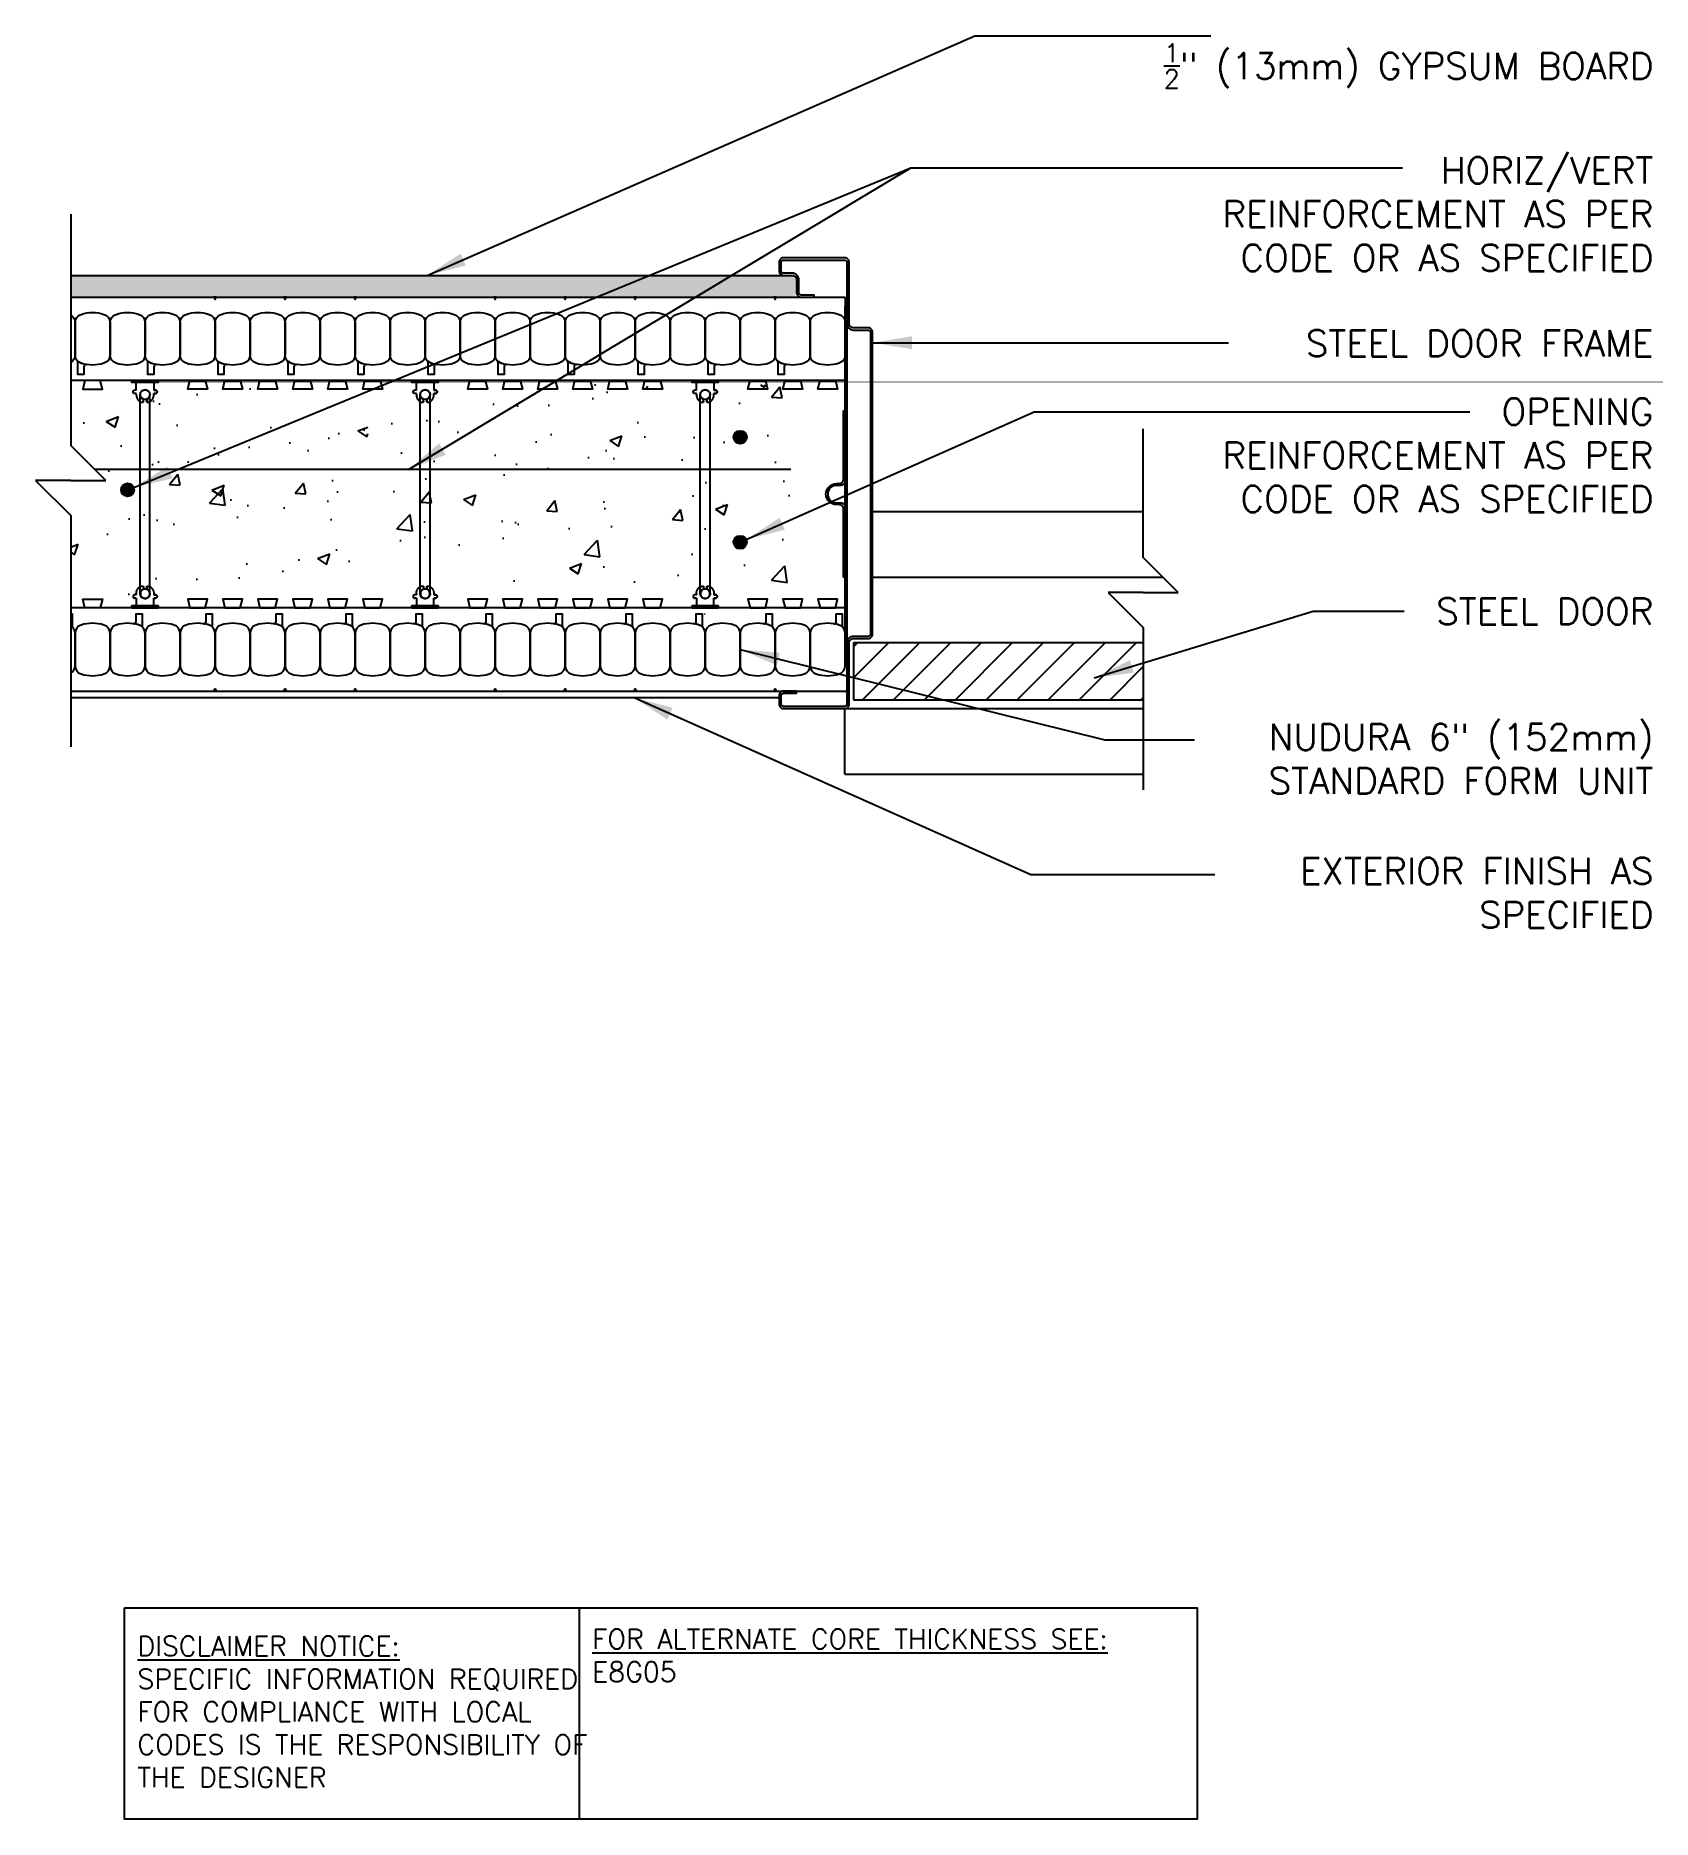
# Model space of a CAD drawing. Header units: inches. Extents: x 32.6 to 78.8, y 110 to 160.9.
import ezdxf

# ---------------------------------------------------------------- set-up
doc = ezdxf.new("R2010")
doc.units = ezdxf.units.IN
doc.header["$MEASUREMENT"] = 0
for name, color, linetype in [('HATCH', 12, 'Continuous'), ('line25', 2, 'Continuous'), ('LINE3', 3, 'Continuous'), ('LINE50', 5, 'Continuous'), ('LINE9', 9, 'Continuous'), ('TEXT', 4, 'Continuous')]:
    doc.layers.add(name, color=color, linetype=linetype)
doc.styles.add('DIM', font='romans.shx', dxfattribs={"width": 0.7})
doc.styles.add('ROMANS', font='romans.shx', dxfattribs={"height": 0.75})
doc.styles.get("Standard").update_dxf_attribs({"font": 'romans.shx', "height": 0.75})
doc.dimstyles.new('ext_12', dxfattribs={"dimscale": 12, "dimtxt": 0.09375, "dimasz": 0.09375, "dimexe": 0.09375, "dimexo": 0.0625, "dimgap": 0.0625, "dimtad": 1, "dimdec": 1, "dimzin": 3, "dimdsep": 46, "dimlunit": 4, "dimtxsty": 'DIM', "dimcen": 0.09, "dimdle": 0.09375, "dimclrt": 4, "dimadec": 0, "dimazin": 0, "dimtfac": 1, "dimtdec": 1, "dimtmove": 2, "dimatfit": 3, "dimfxl": 0, "dimfrac": 2, "dimtolj": 1, "dimtzin": 0, "dimarcsym": 0})

# ---------------------------------------------------------------- blocks, each defined once
blk = doc.blocks.new('WEB_6_CENTRE_TOP')
for p, q in [((5.688, 0.141), (0, 0.141)), ((5.688, -0.141), (0, -0.141))]:
    blk.add_line(p, q)
for centre in [(0, 0), (5.688, 0)]:
    blk.add_circle(centre, 0.141)
blk = doc.blocks.new('Connector')
blk.add_point((0.271, 0))
at = {"layer": 'LINE9'}
for p, q in [((0, 0.375), (0, -0.375)), ((0.062, -0.375), (0.062, 0.375)), ((0.281, 0.25), (0.062, 0.25))]:
    blk.add_line(p, q, dxfattribs=at)
for points, weights in [([(0.007, 0.375), (0.004, 0.375), (0, 0.375)], [1, 0.972587069138, 0.950305488115]), ([(0.327, 0.343), (0.308, 0.343), (0.281, 0.317), (0.281, 0.297)], [1, 0.85355339, 0.85355339, 1]), ([(0.328, 0.343), (0.327, 0.343), (0.327, 0.343)], [1, 0.70710678, 1]), ([(0.375, 0.297), (0.375, 0.317), (0.348, 0.343), (0.329, 0.343)], [1, 0.85355339, 0.85355339, 1]), ([(0.406, 0.25), (0.546, 0.25), (0.619, 0.131)], [0.958404415409, 0.794674173519, 0.864651571113]), ([(0.619, 0.052), (0.612, 0.049), (0.604, 0.049)], [0.83615024178, 0.892081430621, 1]), ([(0, -0.375), (0.004, -0.375), (0.007, -0.375)], [0.950305488115, 0.972587069138, 1]), ([(0.281, -0.297), (0.281, -0.317), (0.308, -0.343), (0.327, -0.343)], [1, 0.85355339, 0.85355339, 1]), ([(0.327, -0.343), (0.281, -0.343), (0.281, -0.297)], [1, 0.70710678, 1]), ([(0.329, -0.343), (0.348, -0.343), (0.375, -0.317), (0.375, -0.297)], [1, 0.85355339, 0.85355339, 1]), ([(0.375, -0.297), (0.375, -0.343), (0.329, -0.343)], [1, 0.70710678, 1]), ([(0.619, -0.131), (0.546, -0.25), (0.406, -0.25)], [0.864651574428, 0.794674169686, 0.958404415195]), ([(0.604, -0.049), (0.612, -0.049), (0.619, -0.052)], [1, 0.89208144177, 0.836150253337])]:
    blk.add_rational_spline(points, weights, degree=2, dxfattribs=at)
for points, degree in [([(0, 0.375), (0.002, 0.375), (0.005, 0.375), (0.007, 0.375)], 3), ([(0.007, 0.375), (0.021, 0.375), (0.051, 0.375), (0.062, 0.375), (0.062, 0.375)], 3), ([(0.281, 0.25), (0.281, 0.297)], 1), ([(0.327, 0.343), (0.327, 0.343), (0.328, 0.343), (0.328, 0.343)], 3), ([(0.328, 0.343), (0.329, 0.343), (0.329, 0.343), (0.329, 0.343)], 3), ([(0.375, 0.25), (0.375, 0.297)], 1), ([(0.406, 0.25), (0.375, 0.25)], 1), ([(0.406, 0.25), (0.406, 0.25)], 1), ([(0.406, 0.25), (0.406, 0.25)], 1), ([(0.406, 0.25), (0.406, 0.25)], 1), ([(0.406, 0.25), (0.406, 0.25)], 1), ([(0.406, 0.25), (0.406, 0.25)], 1), ([(0.406, 0.25), (0.406, 0.25)], 1), ([(0.406, 0.25), (0.406, 0.25)], 1), ([(0.406, 0.25), (0.406, 0.25)], 1), ([(0.406, 0.25), (0.406, 0.25)], 1), ([(0.406, 0.25), (0.406, 0.25)], 1), ([(0.406, 0.25), (0.406, 0.25)], 1), ([(0.406, 0.25), (0.406, 0.25)], 1), ([(0.406, 0.25), (0.406, 0.25)], 1), ([(0.406, 0.25), (0.406, 0.25)], 1), ([(0.406, 0.25), (0.406, 0.25)], 1), ([(0.406, 0.25), (0.406, 0.25)], 1), ([(0.406, 0.25), (0.406, 0.25)], 1), ([(0.406, 0.25), (0.406, 0.25)], 1), ([(0.406, 0.25), (0.406, 0.25)], 1), ([(0.406, 0.25), (0.406, 0.25)], 1), ([(0.406, 0.25), (0.406, 0.25)], 1), ([(0.406, 0.25), (0.406, 0.25)], 1), ([(0.406, 0.25), (0.406, 0.25)], 1), ([(0.406, 0.25), (0.406, 0.25)], 1), ([(0.604, 0.049), (0.532, 0.049)], 1), ([(0.532, 0.049), (0.532, 0.049)], 1), ([(0.532, 0.049), (0.532, 0.049)], 1), ([(0.532, 0.049), (0.532, 0.049)], 1), ([(0.532, 0.049), (0.532, 0.049)], 1), ([(0.532, 0.049), (0.532, 0.049)], 1), ([(0.532, 0.049), (0.532, 0.049)], 1), ([(0.532, 0.049), (0.532, 0.049)], 1), ([(0.532, 0.049), (0.532, 0.049)], 1), ([(0.532, 0.049), (0.532, 0.049)], 1), ([(0.532, 0.049), (0.532, 0.049)], 1), ([(0.604, 0.049), (0.609, 0.049), (0.614, 0.05), (0.619, 0.052)], 3), ([(0.604, 0.049), (0.604, 0.049)], 1), ([(0.604, 0.049), (0.604, 0.049)], 1), ([(0.604, 0.049), (0.604, 0.049)], 1), ([(0.604, 0.049), (0.604, 0.049)], 1), ([(0.619, 0.131), (0.619, 0.052)], 1), ([(0.619, 0.131), (0.619, 0.131)], 1), ([(0.619, 0.131), (0.619, 0.131)], 1), ([(0.619, 0.131), (0.619, 0.131)], 1), ([(0.619, 0.131), (0.619, 0.131)], 1), ([(0.007, -0.375), (0.005, -0.375), (0.002, -0.375), (0, -0.375)], 3), ([(0.062, -0.375), (0.062, -0.375), (0.051, -0.375), (0.021, -0.375), (0.007, -0.375)], 3), ([(0.062, -0.25), (0.281, -0.25)], 1), ([(0.281, -0.297), (0.281, -0.25)], 1), ([(0.281, -0.25), (0.281, -0.297)], 1), ([(0.328, -0.343), (0.328, -0.343), (0.327, -0.343), (0.327, -0.343)], 3), ([(0.329, -0.343), (0.329, -0.343), (0.329, -0.343), (0.328, -0.343)], 3), ([(0.375, -0.25), (0.375, -0.297)], 1), ([(0.375, -0.297), (0.375, -0.25)], 1), ([(0.406, -0.25), (0.375, -0.25)], 1), ([(0.406, -0.25), (0.406, -0.25)], 1), ([(0.406, -0.25), (0.406, -0.25)], 1), ([(0.406, -0.25), (0.406, -0.25)], 1), ([(0.406, -0.25), (0.406, -0.25)], 1), ([(0.406, -0.25), (0.406, -0.25)], 1), ([(0.406, -0.25), (0.406, -0.25)], 1), ([(0.406, -0.25), (0.406, -0.25)], 1), ([(0.406, -0.25), (0.406, -0.25)], 1), ([(0.406, -0.25), (0.406, -0.25)], 1), ([(0.406, -0.25), (0.406, -0.25)], 1), ([(0.406, -0.25), (0.406, -0.25)], 1), ([(0.532, -0.049), (0.604, -0.049)], 1), ([(0.604, -0.049), (0.58, -0.049), (0.556, -0.049), (0.532, -0.049)], 3), ([(0.532, -0.049), (0.532, -0.049)], 1), ([(0.532, -0.049), (0.532, -0.049)], 1), ([(0.532, -0.049), (0.532, -0.049)], 1), ([(0.532, -0.049), (0.532, -0.049)], 1), ([(0.619, -0.052), (0.614, -0.05), (0.609, -0.049), (0.604, -0.049)], 3), ([(0.604, -0.049), (0.604, -0.049)], 1), ([(0.604, -0.049), (0.604, -0.049)], 1), ([(0.604, -0.049), (0.604, -0.049)], 1), ([(0.604, -0.049), (0.604, -0.049)], 1), ([(0.604, -0.049), (0.604, -0.049)], 1), ([(0.604, -0.049), (0.604, -0.049)], 1), ([(0.604, -0.049), (0.604, -0.049)], 1), ([(0.604, -0.049), (0.604, -0.049)], 1), ([(0.619, -0.052), (0.619, -0.131)], 1), ([(0.619, -0.131), (0.619, -0.131)], 1), ([(0.619, -0.131), (0.619, -0.131)], 1), ([(0.619, -0.131), (0.619, -0.131)], 1), ([(0.619, -0.131), (0.619, -0.131)], 1)]:
    blk.add_open_spline(points, degree=degree, dxfattribs=at)
for points, weights, knots in [([(0.062, 0.375), (0.062, 0.375), (0.046, 0.375), (0.03, 0.375), (0.007, 0.375)], [0.868718858569, 0.861102746415, 1, 0.861102734288, 0.868718859898], [0, 0, 0, 0.5, 0.5, 1, 1, 1]), ([(0.532, 0.049), (0.472, 0.203), (0.333, 0.113), (0.157, 0), (0.333, -0.113), (0.472, -0.203), (0.532, -0.049)], [0.899508922286, 0.599718215298, 1, 0.54226024, 1, 0.599718224335, 0.899508908749], [0, 0, 0, 0.318112, 0.318112, 0.681888, 0.681888, 1, 1, 1]), ([(0.007, -0.375), (0.03, -0.375), (0.046, -0.375), (0.062, -0.375), (0.062, -0.375)], [0.868718859319, 0.861102739573, 1, 0.861102742958, 0.868718858948], [0, 0, 0, 0.5, 0.5, 1, 1, 1])]:
    blk.add_rational_spline(points, weights, degree=2, knots=knots, dxfattribs=at)

msp = doc.modelspace()

# ---------------------------------------------------------------- hatches: boundary and pattern name
at = {"layer": 'HATCH'}
h = msp.add_hatch(dxfattribs=at)
h.set_pattern_fill('AR-SAND', color=256, scale=0.25, style=0)
h.set_pattern_definition([(37.5, (-12.99197, 25.21074), (-0.0157483, 0.4817059), [0, -0.38, 0, -0.425, 0, -0.40625]), (7.5, (-12.992, 25.21074), (0.4424442, 0.7055365), [0, -0.205, 0, -0.3425, 0, -0.13125]), (327.5, (-13.29947, 25.21074), (0.7785355, 0.0014148), [0, -0.125, 0, -0.45, 0, -0.5875]), (317.5, (-13.2995, 25.21074), (0.7515317, 0.219419), [0, -0.0625, 0, -0.295, 0, -0.3375])])
h.paths.add_polyline_path([(54.274, 154.018), (33.573, 154.018), (33.573, 153.43), (54.274, 153.43)])
h = msp.add_hatch(dxfattribs=at)
h.set_pattern_fill('AR-CONC', color=256, scale=0.5, angle=1, style=0)
h.set_pattern_definition([(51, (0.051, -4.5773), (3.59123, -0.251123), [0.375, -4.125]), (356, (0.051, -4.5773), (-0.75929, 3.74828), [0.3, -3.3]), (101.4514, (0.3503, -4.5983), (2.831944, 3.497155), [0.3187, -3.50571]), (47.1842, (0.0335, -3.5775), (5.34984, -0.73434), [0.5625, -6.1875]), (97.6356, (0.4794, -3.6387), (4.5876, 4.9514), [0.47805, -5.25856]), (352.1842, (0.0335, -3.5775), (4.5876, 4.95141), [0.45, -4.95]), (22, (0.5378, -3.8187), (3.019214, -1.9607), [0.375, -4.125]), (327, (0.538, -3.8187), (1.15311, 3.64643), [0.3, -3.3]), (72.4514, (0.7894, -3.982), (4.17233, 1.68573), [0.3187, -3.50571]), (38.5, (0.051, -4.5773), (0.031741, 1.665277), [0, -3.26, 0, -3.35, 0, -3.3125]), (8.5, (0.051, -4.5773), (1.28073, 1.994714), [0, -1.91, 0, -3.185, 0, -1.2625]), (328.5, (-1.0638, -4.5968), (2.670674, -0.066175), [0, -1.25, 0, -3.9, 0, -5.175]), (318.5, (-1.5638, -4.6055), (2.90675, 0.55134), [0, -1.625, 0, -2.59, 0, -3.675])])
h.paths.add_polyline_path([(50.339, 144.93), (54.198, 144.93), (54.198, 145.835), (53.485, 145.835), (53.261, 145.916), (53.485, 145.997), (54.198, 145.997), (54.198, 149.717), (53.485, 149.717), (53.261, 149.798), (53.485, 149.879), (54.198, 149.879), (54.198, 150.93), (50.339, 150.93), (50.339, 148.277, -0.305615), (50.574, 147.93, -0.305615), (50.339, 147.582)])
h.paths.add_polyline_path([(53.073, 146.43, -1), (52.323, 146.43, -1)], flags=16)
h.paths.add_polyline_path([(52.323, 149.43, -1), (53.073, 149.43, -1)], flags=16)
h.paths.add_polyline_path([(42.339, 147.347), (42.339, 144.93), (50.058, 144.93), (50.058, 147.347)])
h.paths.add_polyline_path([(42.339, 148.513), (42.339, 147.347), (50.058, 147.347), (50.058, 147.582, -0.305615), (49.824, 147.93, -0.305615), (50.058, 148.277), (50.058, 148.513)])
h.paths.add_polyline_path([(50.058, 148.513), (50.058, 150.93), (42.339, 150.93), (42.339, 148.513)])
h.paths.add_polyline_path([(42.058, 148.513), (42.058, 150.93), (34.339, 150.93), (34.339, 148.513)])
h.paths.add_polyline_path([(42.058, 147.347), (42.058, 148.513), (34.339, 148.513), (34.339, 148.277, -0.305615), (34.574, 147.93, -0.305615), (34.339, 147.582), (34.339, 147.347)])
h.paths.add_polyline_path([(42.058, 144.93), (42.058, 147.347), (34.339, 147.347), (34.339, 144.93)])
h.paths.add_polyline_path([(34.058, 147.347), (33.573, 147.347), (33.573, 144.93), (34.058, 144.93)])
h.paths.add_polyline_path([(34.058, 150.93), (33.573, 150.93), (33.573, 148.513), (34.058, 148.513)])
h = msp.add_hatch(dxfattribs=at)
h.set_pattern_fill('ANSI31', color=256, scale=5, style=0)
h.paths.add_polyline_path([(64.213, 143.555), (57.855, 143.555), (58.015, 143.259), (58.806, 141.93), (64.213, 141.93)])
h.paths.add_polyline_path([(58.015, 143.259), (57.855, 143.555), (55.936, 143.555), (55.936, 141.93), (58.806, 141.93)])
at = {"layer": 'LINE3'}
for points in [[(52.886, 149.43, 1), (52.511, 149.43, 1)], [(35.386, 147.93, 1), (35.011, 147.93, 1)], [(52.886, 146.43, 1), (52.511, 146.43, 1)]]:
    msp.add_hatch(color=256, dxfattribs=at).paths.add_polyline_path(points)

# ---------------------------------------------------------------- linework, layer by layer
at = {"layer": 'HATCH'}
for p, q in [((56.48, 147.305), (64.213, 147.305)), ((56.48, 145.43), (64.782, 145.43)), ((55.686, 141.68), (64.213, 141.68)), ((55.686, 139.805), (55.686, 141.68)), ((55.686, 139.805), (64.213, 139.805))]:
    msp.add_line(p, q, dxfattribs=at)
at = {"layer": 'line25'}
for p, q in [((55.698, 151.055), (33.573, 151.055)), ((55.698, 144.555), (33.573, 144.555)), ((51.678, 144.386), (51.698, 144.386)), ((64.213, 143.555), (55.936, 143.555)), ((55.936, 143.555), (55.936, 141.93)), ((55.936, 141.93), (64.213, 141.93))]:
    msp.add_line(p, q, dxfattribs=at)
for points in [[(33.979, 151.055), (33.917, 150.805), (34.479, 150.805), (34.417, 151.055)], [(37.417, 151.055), (37.479, 150.805), (36.917, 150.805), (36.979, 151.055)], [(38.417, 151.055), (38.479, 150.805), (37.917, 150.805), (37.979, 151.055)], [(39.417, 151.055), (39.479, 150.805), (38.917, 150.805), (38.979, 151.055)], [(40.417, 151.055), (40.479, 150.805), (39.917, 150.805), (39.979, 151.055)], [(41.417, 151.055), (41.479, 150.805), (40.917, 150.805), (40.979, 151.055)], [(42.417, 151.055), (42.479, 150.805), (41.917, 150.805), (41.979, 151.055)], [(45.417, 151.055), (45.479, 150.805), (44.917, 150.805), (44.979, 151.055)], [(46.417, 151.055), (46.479, 150.805), (45.917, 150.805), (45.979, 151.055)], [(47.417, 151.055), (47.479, 150.805), (46.917, 150.805), (46.979, 151.055)], [(48.417, 151.055), (48.479, 150.805), (47.917, 150.805), (47.979, 151.055)], [(49.417, 151.055), (49.479, 150.805), (48.917, 150.805), (48.979, 151.055)], [(50.417, 151.055), (50.479, 150.805), (49.917, 150.805), (49.979, 151.055)], [(53.417, 151.055), (53.479, 150.805), (52.917, 150.805), (52.979, 151.055)], [(54.417, 151.055), (54.479, 150.805), (53.917, 150.805), (53.979, 151.055)], [(55.417, 151.055), (55.479, 150.805), (54.917, 150.805), (54.979, 151.055)], [(33.979, 144.555), (33.917, 144.805), (34.479, 144.805), (34.417, 144.555)], [(37.417, 144.555), (37.479, 144.805), (36.917, 144.805), (36.979, 144.555)], [(38.417, 144.555), (38.479, 144.805), (37.917, 144.805), (37.979, 144.555)], [(39.417, 144.555), (39.479, 144.805), (38.917, 144.805), (38.979, 144.555)], [(40.417, 144.555), (40.479, 144.805), (39.917, 144.805), (39.979, 144.555)], [(41.417, 144.555), (41.479, 144.805), (40.917, 144.805), (40.979, 144.555)], [(42.417, 144.555), (42.479, 144.805), (41.917, 144.805), (41.979, 144.555)], [(45.417, 144.555), (45.479, 144.805), (44.917, 144.805), (44.979, 144.555)], [(46.417, 144.555), (46.479, 144.805), (45.917, 144.805), (45.979, 144.555)], [(47.417, 144.555), (47.479, 144.805), (46.917, 144.805), (46.979, 144.555)], [(48.417, 144.555), (48.479, 144.805), (47.917, 144.805), (47.979, 144.555)], [(49.417, 144.555), (49.479, 144.805), (48.917, 144.805), (48.979, 144.555)], [(50.417, 144.555), (50.479, 144.805), (49.917, 144.805), (49.979, 144.555)], [(53.417, 144.555), (53.479, 144.805), (52.917, 144.805), (52.979, 144.555)], [(54.417, 144.555), (54.479, 144.805), (53.917, 144.805), (53.979, 144.555)], [(55.417, 144.555), (55.479, 144.805), (54.917, 144.805), (54.979, 144.555)]]:
    msp.add_lwpolyline(points, close=True, dxfattribs=at)
at = {"layer": 'LINE3'}
msp.add_line((54.148, 148.513), (34.256, 148.513), dxfattribs=at)
for centre in [(52.698, 149.43), (35.199, 147.93), (52.698, 146.43)]:
    msp.add_circle(centre, 0.188, dxfattribs=at)
at = {"layer": 'LINE50'}
for p, q in [((33.573, 153.43), (55.698, 153.43)), ((55.698, 153.43), (55.698, 151.055)), ((33.573, 142.18), (55.748, 142.18))]:
    msp.add_line(p, q, dxfattribs=at)
at = {"layer": 'LINE9'}
for p, q in [((33.573, 155.805), (33.573, 149.195)), ((33.573, 154.055), (53.936, 154.055)), ((35.558, 148.07), (35.558, 150.649)), ((35.839, 148.07), (35.839, 150.649)), ((64.213, 145.999), (64.213, 149.667)), ((34.573, 148.195), (33.573, 149.195)), ((32.573, 148.195), (33.573, 147.195)), ((33.573, 148.195), (32.573, 148.195)), ((33.573, 148.195), (34.573, 148.195)), ((35.558, 144.961), (35.558, 148.07)), ((35.839, 144.961), (35.839, 148.07)), ((33.573, 147.195), (33.573, 140.586)), ((65.213, 144.999), (64.213, 145.999)), ((64.213, 144.999), (63.213, 144.999)), ((63.213, 144.999), (64.213, 143.999)), ((64.213, 144.999), (65.213, 144.999)), ((64.213, 143.999), (64.213, 139.363)), ((33.573, 141.992), (53.811, 141.992))]:
    msp.add_line(p, q, dxfattribs=at)
for points in [[(54.251, 142.18), (54.311, 142.18), (53.936, 142.18, 0.414214), (53.811, 142.055), (53.811, 141.805, 0.414214), (53.936, 141.68), (55.686, 141.68, 0.414214), (55.811, 141.805), (55.811, 143.555, -0.414214), (55.936, 143.68), (56.355, 143.68, 0.414214), (56.48, 143.805), (56.48, 152.43, 0.414214), (56.355, 152.555), (55.936, 152.555, -0.414214), (55.811, 152.68), (55.811, 154.43, 0.414214), (55.686, 154.555), (53.936, 154.555, 0.414214), (53.811, 154.43), (53.811, 154.18, 0.414214), (53.936, 154.055), (54.186, 154.055, -0.414214), (54.311, 153.93), (54.311, 153.555, 0.414214), (54.436, 153.43), (54.811, 153.43), (54.811, 153.492), (54.436, 153.492, -0.414214), (54.373, 153.555), (54.373, 153.93, 0.414214), (54.186, 154.117), (53.936, 154.117, -0.414214), (53.873, 154.18), (53.873, 154.43, -0.414214), (53.936, 154.492), (55.686, 154.492, -0.414214), (55.748, 154.43), (55.748, 152.68, 0.414214), (55.936, 152.492), (56.355, 152.492, -0.414214), (56.417, 152.43), (56.417, 143.805, -0.414214), (56.355, 143.742), (55.936, 143.742, 0.414214), (55.748, 143.555), (55.748, 141.805, -0.414214), (55.686, 141.742), (53.936, 141.742, -0.414214), (53.873, 141.805), (53.873, 142.055, -0.414214), (53.936, 142.117), (54.311, 142.117), (54.311, 142.18)], [(33.573, 152.919, -0.267949), (33.698, 152.703), (33.698, 151.782, -0.267949), (33.573, 151.565)], [(33.573, 144.386), (33.615, 144.386), (33.615, 144.04, 0.189002), (33.632, 143.998, 0.075141), (33.573, 144.044, 0.075141)], [(33.573, 142.69, 0.267949), (33.698, 142.907), (33.698, 143.828, 0.267949), (33.573, 144.044)]]:
    msp.add_lwpolyline(points, format="xyb", dxfattribs=at)
for points in [[(37.667, 153.43), (37.698, 153.365), (37.73, 153.43)], [(39.667, 153.43), (39.698, 153.365), (39.73, 153.43)], [(41.667, 153.43), (41.698, 153.365), (41.73, 153.43)], [(45.667, 153.43), (45.698, 153.365), (45.73, 153.43)], [(47.667, 153.43), (47.698, 153.365), (47.73, 153.43)], [(49.667, 153.43), (49.698, 153.365), (49.73, 153.43)], [(53.667, 153.43), (53.698, 153.365), (53.73, 153.43)], [(55.748, 143.058), (55.698, 143.058), (55.698, 153.178), (55.748, 153.178)], [(37.667, 142.18), (37.698, 142.244), (37.73, 142.18)], [(39.667, 142.18), (39.698, 142.244), (39.73, 142.18)], [(41.667, 142.18), (41.698, 142.244), (41.73, 142.18)], [(45.667, 142.18), (45.698, 142.244), (45.73, 142.18)], [(47.667, 142.18), (47.698, 142.244), (47.73, 142.18)], [(49.667, 142.18), (49.698, 142.244), (49.73, 142.18)], [(53.667, 142.18), (53.698, 142.244), (53.73, 142.18)]]:
    msp.add_lwpolyline(points, close=True, dxfattribs=at)
for points in [[(34.525, 151.544, -0.157671), (33.871, 151.544, -0.325305), (33.698, 151.782), (33.698, 152.703, -0.325305), (33.871, 152.941, -0.157671), (34.525, 152.941, -0.325305), (34.698, 152.703), (34.698, 151.782, -0.325305)], [(35.525, 151.544, -0.157671), (34.871, 151.544, -0.325305), (34.698, 151.782), (34.698, 152.703, -0.325305), (34.871, 152.941, -0.157671), (35.525, 152.941, -0.325305), (35.698, 152.703), (35.698, 151.782, -0.325305)], [(36.525, 151.544, -0.157671), (35.871, 151.544, -0.325305), (35.698, 151.782), (35.698, 152.703, -0.325305), (35.871, 152.941, -0.157671), (36.525, 152.941, -0.325305), (36.698, 152.703), (36.698, 151.782, -0.325305)], [(37.525, 151.544, -0.157671), (36.871, 151.544, -0.325305), (36.698, 151.782), (36.698, 152.703, -0.325305), (36.871, 152.941, -0.157671), (37.525, 152.941, -0.325305), (37.698, 152.703), (37.698, 151.782, -0.325305)], [(38.525, 151.544, -0.157671), (37.871, 151.544, -0.325305), (37.698, 151.782), (37.698, 152.703, -0.325305), (37.871, 152.941, -0.157671), (38.525, 152.941, -0.325305), (38.698, 152.703), (38.698, 151.782, -0.325305)], [(39.525, 151.544, -0.157671), (38.871, 151.544, -0.325305), (38.698, 151.782), (38.698, 152.703, -0.325305), (38.871, 152.941, -0.157671), (39.525, 152.941, -0.325305), (39.698, 152.703), (39.698, 151.782, -0.325305)], [(40.525, 151.544, -0.157671), (39.871, 151.544, -0.325305), (39.698, 151.782), (39.698, 152.703, -0.325305), (39.871, 152.941, -0.157671), (40.525, 152.941, -0.325305), (40.698, 152.703), (40.698, 151.782, -0.325305)], [(41.525, 151.544, -0.157671), (40.871, 151.544, -0.325305), (40.698, 151.782), (40.698, 152.703, -0.325305), (40.871, 152.941, -0.157671), (41.525, 152.941, -0.325305), (41.698, 152.703), (41.698, 151.782, -0.325305)], [(42.525, 151.544, -0.157671), (41.871, 151.544, -0.325305), (41.698, 151.782), (41.698, 152.703, -0.325305), (41.871, 152.941, -0.157671), (42.525, 152.941, -0.325305), (42.698, 152.703), (42.698, 151.782, -0.325305)], [(43.525, 151.544, -0.157671), (42.871, 151.544, -0.325305), (42.698, 151.782), (42.698, 152.703, -0.325305), (42.871, 152.941, -0.157671), (43.525, 152.941, -0.325305), (43.698, 152.703), (43.698, 151.782, -0.325305)], [(44.525, 151.544, -0.157671), (43.871, 151.544, -0.325305), (43.698, 151.782), (43.698, 152.703, -0.325305), (43.871, 152.941, -0.157671), (44.525, 152.941, -0.325305), (44.698, 152.703), (44.698, 151.782, -0.325305)], [(45.525, 151.544, -0.157671), (44.871, 151.544, -0.325305), (44.698, 151.782), (44.698, 152.703, -0.325305), (44.871, 152.941, -0.157671), (45.525, 152.941, -0.325305), (45.698, 152.703), (45.698, 151.782, -0.325305)], [(46.525, 151.544, -0.157671), (45.871, 151.544, -0.325305), (45.698, 151.782), (45.698, 152.703, -0.325305), (45.871, 152.941, -0.157671), (46.525, 152.941, -0.325305), (46.698, 152.703), (46.698, 151.782, -0.325305)], [(47.525, 151.544, -0.157671), (46.871, 151.544, -0.325305), (46.698, 151.782), (46.698, 152.703, -0.325305), (46.871, 152.941, -0.157671), (47.525, 152.941, -0.325305), (47.698, 152.703), (47.698, 151.782, -0.325305)], [(48.525, 151.544, -0.157671), (47.871, 151.544, -0.325305), (47.698, 151.782), (47.698, 152.703, -0.325305), (47.871, 152.941, -0.157671), (48.525, 152.941, -0.325305), (48.698, 152.703), (48.698, 151.782, -0.325305)], [(49.525, 151.544, -0.157671), (48.871, 151.544, -0.325305), (48.698, 151.782), (48.698, 152.703, -0.325305), (48.871, 152.941, -0.157671), (49.525, 152.941, -0.325305), (49.698, 152.703), (49.698, 151.782, -0.325305)], [(50.525, 151.544, -0.157671), (49.871, 151.544, -0.325305), (49.698, 151.782), (49.698, 152.703, -0.325305), (49.871, 152.941, -0.157671), (50.525, 152.941, -0.325305), (50.698, 152.703), (50.698, 151.782, -0.325305)], [(51.525, 151.544, -0.157671), (50.871, 151.544, -0.325305), (50.698, 151.782), (50.698, 152.703, -0.325305), (50.871, 152.941, -0.157671), (51.525, 152.941, -0.325305), (51.698, 152.703), (51.698, 151.782, -0.325305)], [(52.525, 151.544, -0.157671), (51.871, 151.544, -0.325305), (51.698, 151.782), (51.698, 152.703, -0.325305), (51.871, 152.941, -0.157671), (52.525, 152.941, -0.325305), (52.698, 152.703), (52.698, 151.782, -0.325305)], [(53.525, 151.544, -0.157671), (52.871, 151.544, -0.325305), (52.698, 151.782), (52.698, 152.703, -0.325305), (52.871, 152.941, -0.157671), (53.525, 152.941, -0.325305), (53.698, 152.703), (53.698, 151.782, -0.325305)], [(54.525, 151.544, -0.157671), (53.871, 151.544, -0.325305), (53.698, 151.782), (53.698, 152.703, -0.325305), (53.871, 152.941, -0.157671), (54.525, 152.941, -0.325305), (54.698, 152.703), (54.698, 151.782, -0.325305)], [(55.525, 151.544, -0.157671), (54.871, 151.544, -0.325305), (54.698, 151.782), (54.698, 152.703, -0.325305), (54.871, 152.941, -0.157671), (55.525, 152.941, -0.325305), (55.698, 152.703), (55.698, 151.782, -0.325305)], [(33.871, 151.544, 0.037267), (34.025, 151.507, 0.463036), (33.952, 151.445), (33.952, 151.223), (33.782, 151.223), (33.782, 151.569, 0.189002), (33.765, 151.612, 0.128407)], [(35.871, 151.544, 0.037267), (36.025, 151.507, 0.463036), (35.952, 151.445), (35.952, 151.223), (35.782, 151.223), (35.782, 151.569, 0.189002), (35.765, 151.612, 0.128407)], [(37.871, 151.544, 0.037267), (38.025, 151.507, 0.463036), (37.952, 151.445), (37.952, 151.223), (37.782, 151.223), (37.782, 151.569, 0.189002), (37.765, 151.612, 0.128407)], [(39.871, 151.544, 0.037267), (40.025, 151.507, 0.463036), (39.952, 151.445), (39.952, 151.223), (39.782, 151.223), (39.782, 151.569, 0.189002), (39.765, 151.612, 0.128407)], [(41.871, 151.544, 0.037267), (42.025, 151.507, 0.463036), (41.952, 151.445), (41.952, 151.223), (41.782, 151.223), (41.782, 151.569, 0.189002), (41.765, 151.612, 0.128407)], [(43.871, 151.544, 0.037267), (44.025, 151.507, 0.463036), (43.952, 151.445), (43.952, 151.223), (43.782, 151.223), (43.782, 151.569, 0.189002), (43.765, 151.612, 0.128407)], [(45.871, 151.544, 0.037267), (46.025, 151.507, 0.463036), (45.952, 151.445), (45.952, 151.223), (45.782, 151.223), (45.782, 151.569, 0.189002), (45.765, 151.612, 0.128407)], [(47.871, 151.544, 0.037267), (48.025, 151.507, 0.463036), (47.952, 151.445), (47.952, 151.223), (47.782, 151.223), (47.782, 151.569, 0.189002), (47.765, 151.612, 0.128407)], [(49.871, 151.544, 0.037267), (50.025, 151.507, 0.463036), (49.952, 151.445), (49.952, 151.223), (49.782, 151.223), (49.782, 151.569, 0.189002), (49.765, 151.612, 0.128407)], [(51.871, 151.544, 0.037267), (52.025, 151.507, 0.463036), (51.952, 151.445), (51.952, 151.223), (51.782, 151.223), (51.782, 151.569, 0.189002), (51.765, 151.612, 0.128407)], [(53.871, 151.544, 0.037267), (54.025, 151.507, 0.463036), (53.952, 151.445), (53.952, 151.223), (53.782, 151.223), (53.782, 151.569, 0.189002), (53.765, 151.612, 0.128407)], [(55.698, 150.18), (55.698, 148.18, -0.414214), (55.573, 148.055), (55.448, 148.055, 1), (55.448, 147.555), (55.573, 147.555, -0.414214), (55.698, 147.43), (55.698, 145.43), (55.648, 145.43), (55.648, 147.38, 0.414214), (55.523, 147.505), (55.448, 147.505, -1), (55.448, 148.105), (55.523, 148.105, 0.414214), (55.648, 148.23), (55.648, 150.18)], [(35.525, 144.066, 0.037267), (35.372, 144.103, 0.463036), (35.444, 144.165), (35.444, 144.386), (35.615, 144.386), (35.615, 144.04, 0.189002), (35.632, 143.998, 0.128407)], [(37.525, 144.066, 0.037267), (37.372, 144.103, 0.463036), (37.444, 144.165), (37.444, 144.386), (37.615, 144.386), (37.615, 144.04, 0.189002), (37.632, 143.998, 0.128407)], [(39.525, 144.066, 0.037267), (39.372, 144.103, 0.463036), (39.444, 144.165), (39.444, 144.386), (39.615, 144.386), (39.615, 144.04, 0.189002), (39.632, 143.998, 0.128407)], [(41.525, 144.066, 0.037267), (41.372, 144.103, 0.463036), (41.444, 144.165), (41.444, 144.386), (41.615, 144.386), (41.615, 144.04, 0.189002), (41.632, 143.998, 0.128407)], [(43.525, 144.066, 0.037267), (43.372, 144.103, 0.463036), (43.444, 144.165), (43.444, 144.386), (43.615, 144.386), (43.615, 144.04, 0.189002), (43.632, 143.998, 0.128407)], [(45.525, 144.066, 0.037267), (45.372, 144.103, 0.463036), (45.444, 144.165), (45.444, 144.386), (45.615, 144.386), (45.615, 144.04, 0.189002), (45.632, 143.998, 0.128407)], [(47.525, 144.066, 0.037267), (47.372, 144.103, 0.463036), (47.444, 144.165), (47.444, 144.386), (47.615, 144.386), (47.615, 144.04, 0.189002), (47.632, 143.998, 0.128407)], [(49.525, 144.066, 0.037267), (49.372, 144.103, 0.463036), (49.444, 144.165), (49.444, 144.386), (49.615, 144.386), (49.615, 144.04, 0.189002), (49.632, 143.998, 0.128407)], [(51.525, 144.066, 0.037267), (51.372, 144.103, 0.463036), (51.444, 144.165), (51.444, 144.386), (51.615, 144.386), (51.615, 144.04, 0.189002), (51.632, 143.998, 0.128407)], [(53.525, 144.066, 0.037267), (53.372, 144.103, 0.463036), (53.444, 144.165), (53.444, 144.386), (53.615, 144.386), (53.615, 144.04, 0.189002), (53.632, 143.998, 0.128407)], [(55.525, 144.066, 0.037267), (55.372, 144.103, 0.463036), (55.444, 144.165), (55.444, 144.386), (55.615, 144.386), (55.615, 144.04, 0.189002), (55.632, 143.998, 0.128407)], [(34.525, 144.066, 0.157671), (33.871, 144.066, 0.325305), (33.698, 143.828), (33.698, 142.907, 0.325305), (33.871, 142.669, 0.157671), (34.525, 142.669, 0.325305), (34.698, 142.907), (34.698, 143.828, 0.325305)], [(35.525, 144.066, 0.157671), (34.871, 144.066, 0.325305), (34.698, 143.828), (34.698, 142.907, 0.325305), (34.871, 142.669, 0.157671), (35.525, 142.669, 0.325305), (35.698, 142.907), (35.698, 143.828, 0.325305)], [(36.525, 144.066, 0.157671), (35.871, 144.066, 0.325305), (35.698, 143.828), (35.698, 142.907, 0.325305), (35.871, 142.669, 0.157671), (36.525, 142.669, 0.325305), (36.698, 142.907), (36.698, 143.828, 0.325305)], [(37.525, 144.066, 0.157671), (36.871, 144.066, 0.325305), (36.698, 143.828), (36.698, 142.907, 0.325305), (36.871, 142.669, 0.157671), (37.525, 142.669, 0.325305), (37.698, 142.907), (37.698, 143.828, 0.325305)], [(38.525, 144.066, 0.157671), (37.871, 144.066, 0.325305), (37.698, 143.828), (37.698, 142.907, 0.325305), (37.871, 142.669, 0.157671), (38.525, 142.669, 0.325305), (38.698, 142.907), (38.698, 143.828, 0.325305)], [(39.525, 144.066, 0.157671), (38.871, 144.066, 0.325305), (38.698, 143.828), (38.698, 142.907, 0.325305), (38.871, 142.669, 0.157671), (39.525, 142.669, 0.325305), (39.698, 142.907), (39.698, 143.828, 0.325305)], [(40.525, 144.066, 0.157671), (39.871, 144.066, 0.325305), (39.698, 143.828), (39.698, 142.907, 0.325305), (39.871, 142.669, 0.157671), (40.525, 142.669, 0.325305), (40.698, 142.907), (40.698, 143.828, 0.325305)], [(41.525, 144.066, 0.157671), (40.871, 144.066, 0.325305), (40.698, 143.828), (40.698, 142.907, 0.325305), (40.871, 142.669, 0.157671), (41.525, 142.669, 0.325305), (41.698, 142.907), (41.698, 143.828, 0.325305)], [(42.525, 144.066, 0.157671), (41.871, 144.066, 0.325305), (41.698, 143.828), (41.698, 142.907, 0.325305), (41.871, 142.669, 0.157671), (42.525, 142.669, 0.325305), (42.698, 142.907), (42.698, 143.828, 0.325305)], [(43.525, 144.066, 0.157671), (42.871, 144.066, 0.325305), (42.698, 143.828), (42.698, 142.907, 0.325305), (42.871, 142.669, 0.157671), (43.525, 142.669, 0.325305), (43.698, 142.907), (43.698, 143.828, 0.325305)], [(44.525, 144.066, 0.157671), (43.871, 144.066, 0.325305), (43.698, 143.828), (43.698, 142.907, 0.325305), (43.871, 142.669, 0.157671), (44.525, 142.669, 0.325305), (44.698, 142.907), (44.698, 143.828, 0.325305)], [(45.525, 144.066, 0.157671), (44.871, 144.066, 0.325305), (44.698, 143.828), (44.698, 142.907, 0.325305), (44.871, 142.669, 0.157671), (45.525, 142.669, 0.325305), (45.698, 142.907), (45.698, 143.828, 0.325305)], [(46.525, 144.066, 0.157671), (45.871, 144.066, 0.325305), (45.698, 143.828), (45.698, 142.907, 0.325305), (45.871, 142.669, 0.157671), (46.525, 142.669, 0.325305), (46.698, 142.907), (46.698, 143.828, 0.325305)], [(47.525, 144.066, 0.157671), (46.871, 144.066, 0.325305), (46.698, 143.828), (46.698, 142.907, 0.325305), (46.871, 142.669, 0.157671), (47.525, 142.669, 0.325305), (47.698, 142.907), (47.698, 143.828, 0.325305)], [(48.525, 144.066, 0.157671), (47.871, 144.066, 0.325305), (47.698, 143.828), (47.698, 142.907, 0.325305), (47.871, 142.669, 0.157671), (48.525, 142.669, 0.325305), (48.698, 142.907), (48.698, 143.828, 0.325305)], [(49.525, 144.066, 0.157671), (48.871, 144.066, 0.325305), (48.698, 143.828), (48.698, 142.907, 0.325305), (48.871, 142.669, 0.157671), (49.525, 142.669, 0.325305), (49.698, 142.907), (49.698, 143.828, 0.325305)], [(50.525, 144.066, 0.157671), (49.871, 144.066, 0.325305), (49.698, 143.828), (49.698, 142.907, 0.325305), (49.871, 142.669, 0.157671), (50.525, 142.669, 0.325305), (50.698, 142.907), (50.698, 143.828, 0.325305)], [(51.525, 144.066, 0.157671), (50.871, 144.066, 0.325305), (50.698, 143.828), (50.698, 142.907, 0.325305), (50.871, 142.669, 0.157671), (51.525, 142.669, 0.325305), (51.698, 142.907), (51.698, 143.828, 0.325305)], [(52.525, 144.066, 0.157671), (51.871, 144.066, 0.325305), (51.698, 143.828), (51.698, 142.907, 0.325305), (51.871, 142.669, 0.157671), (52.525, 142.669, 0.325305), (52.698, 142.907), (52.698, 143.828, 0.325305)], [(53.525, 144.066, 0.157671), (52.871, 144.066, 0.325305), (52.698, 143.828), (52.698, 142.907, 0.325305), (52.871, 142.669, 0.157671), (53.525, 142.669, 0.325305), (53.698, 142.907), (53.698, 143.828, 0.325305)], [(54.525, 144.066, 0.157671), (53.871, 144.066, 0.325305), (53.698, 143.828), (53.698, 142.907, 0.325305), (53.871, 142.669, 0.157671), (54.525, 142.669, 0.325305), (54.698, 142.907), (54.698, 143.828, 0.325305)], [(55.525, 144.066, 0.157671), (54.871, 144.066, 0.325305), (54.698, 143.828), (54.698, 142.907, 0.325305), (54.871, 142.669, 0.157671), (55.525, 142.669, 0.325305), (55.698, 142.907), (55.698, 143.828, 0.325305)]]:
    msp.add_lwpolyline(points, format="xyb", close=True, dxfattribs=at)
for centre in [(35.698, 150.649), (35.698, 144.961)]:
    msp.add_circle(centre, 0.141, dxfattribs=at)
at = {"layer": 'TEXT'}
msp.add_lwpolyline([(35.113, 115.989), (48.097, 115.989), (48.097, 109.951), (35.113, 109.951)], close=True, dxfattribs=at)
msp.add_lwpolyline([(48.097, 115.989), (65.757, 115.989), (65.757, 109.951), (48.097, 109.951)], dxfattribs=at)

# ---------------------------------------------------------------- block references
at = {"xscale": -1, "rotation": 90}
for p in [(35.698, 151.055), (43.698, 151.055), (51.698, 151.055)]:
    msp.add_blockref('Connector', p, dxfattribs=at)
at = {"rotation": 90}
for p in [(43.698, 144.555), (51.698, 144.555)]:
    msp.add_blockref('Connector', p, dxfattribs=at)
at = {"layer": 'LINE9'}
for name, p, rotation in [('WEB_6_CENTRE_TOP', (43.698, 150.649), 270), ('WEB_6_CENTRE_TOP', (51.698, 150.649), 270), ('Connector', (35.698, 144.555), 90)]:
    msp.add_blockref(name, p, dxfattribs=dict(at, rotation=rotation))

# ---------------------------------------------------------------- texts
at = {"layer": 'TEXT', "char_height": 0.75, "width": 13.88435, "attachment_point": 9, "style": 'ROMANS'}
for s, insert in [('\\A1;{\\H0.7x;\\S1/2;}" (13mm) GYPSUM BOARD', (78.786, 159.406)), ('\\A1;HORIZ/VERT REINFORCEMENT AS PER CODE OR AS SPECIFIED', (78.786, 154.179)), ('\\A1;STEEL DOOR FRAME', (78.786, 151.735)), ('\\A1;OPENING REINFORCEMENT AS PER CODE OR AS SPECIFIED', (78.786, 147.289)), ('\\A1;STEEL DOOR', (78.786, 144.085)), ('\\A1;NUDURA 6" (152mm) STANDARD FORM UNIT', (78.786, 139.24)), ('\\A1;EXTERIOR FINISH AS SPECIFIED', (78.786, 135.412))]:
    msp.add_mtext(s, dxfattribs=dict(at, insert=insert))
at = {"layer": 'TEXT', "char_height": 0.5625, "attachment_point": 4}
for s, insert, width in [('{\\LDISCLAIMER NOTICE:}\\PSPECIFIC INFORMATION REQUIRED FOR COMPLIANCE WITH LOCAL CODES IS THE RESPONSIBILITY OF THE DESIGNER', (35.48, 113.023), 14.00235), ('{\\LFOR ALTERNATE CORE THICKNESS SEE:\\P}E8G05', (48.472, 114.633), 23.33295)]:
    msp.add_mtext(s, dxfattribs=dict(at, insert=insert, width=width))

# ---------------------------------------------------------------- leaders
at = {"layer": 'TEXT'}
msp.add_leader([(43.755, 154.055), (59.403, 160.901), (66.141, 160.901)], dimstyle='ext_12', dxfattribs=at)
for points in [[(35.373, 147.998), (57.572, 157.125), (71.615, 157.125)], [(43.227, 148.513), (57.572, 157.125)], [(56.48, 152.13), (66.649, 152.13)], [(52.87, 146.506), (61.092, 150.152), (73.538, 150.152)], [(62.812, 142.556), (69.07, 144.461), (71.662, 144.461)], [(52.698, 143.367), (63.112, 140.79), (65.674, 140.79)], [(49.667, 141.992), (61, 136.936), (66.254, 136.936)]]:
    msp.add_leader(points, dimstyle='ext_12', override={"dimgap": 0.0625, "dimtad": 0}, dxfattribs=at)

doc.saveas('drawing.dxf')
